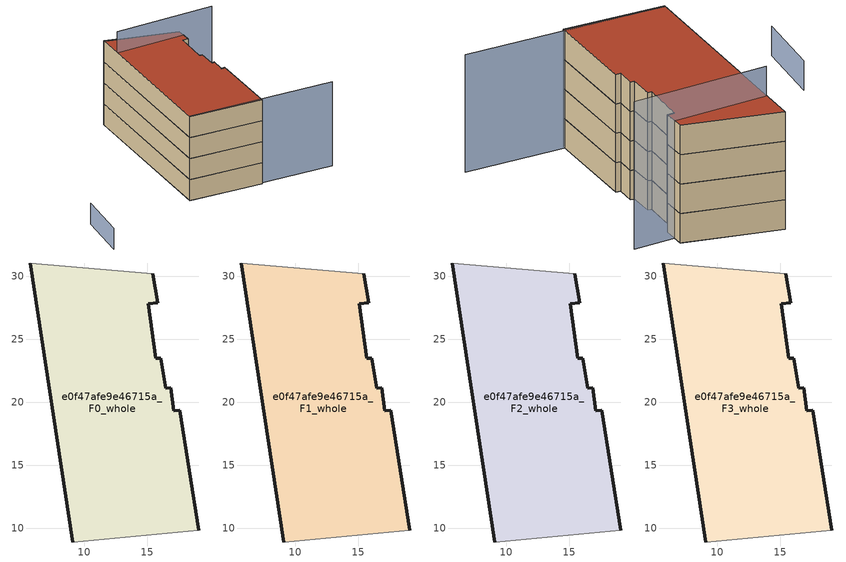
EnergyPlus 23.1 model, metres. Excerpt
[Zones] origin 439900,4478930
e0f47afe9e46715a_F0_whole
 floor ground (EU_floor_Construction): 19.09,9.83 17.57,19.37 17.1,19.3 16.84,21.16 16.47,21.11 16.06,23.5 15.66,23.49 15.09,27.83 15.83,27.92 15.42,30.2 5.7,31.07 9.05,8.89 z0
 wall outside (EU_wall_Construction): 9.05,8.89 5.7,31.07 / 15.42,30.2 15.83,27.92 15.09,27.83 15.66,23.49 16.06,23.5 16.47,21.11 16.84,21.16 17.1,19.3 17.57,19.37 19.09,9.83 z0:3
 wall adiabatic (EU_wall_Construction): 5.7,31.07 15.42,30.2 / 19.09,9.83 9.05,8.89 z0:3
e0f47afe9e46715a_F1_whole
 floor to e0f47afe9e46715a_F0_whole (EU_floor_Construction): 19.08,9.83 17.57,19.37 17.1,19.3 16.84,21.16 16.46,21.11 16.06,23.5 15.66,23.49 15.08,27.83 15.82,27.92 15.42,30.2 5.7,31.07 9.05,8.89 z3
 wall outside (EU_wall_Construction): 9.05,8.89 5.7,31.07 / 15.42,30.2 15.83,27.92 15.09,27.83 15.66,23.49 16.06,23.5 16.47,21.11 16.84,21.16 17.1,19.3 17.57,19.37 19.09,9.83 z3:6
 wall adiabatic (EU_wall_Construction): 5.7,31.07 15.42,30.2 / 19.09,9.83 9.05,8.89 z3:6
e0f47afe9e46715a_F2_whole
 floor to e0f47afe9e46715a_F1_whole (EU_floor_Construction): 19.08,9.83 17.57,19.37 17.1,19.3 16.84,21.16 16.46,21.11 16.06,23.5 15.66,23.49 15.08,27.83 15.82,27.92 15.42,30.2 5.7,31.07 9.05,8.89 z6
 wall outside (EU_wall_Construction): 9.05,8.89 5.7,31.07 / 15.42,30.2 15.83,27.92 15.09,27.83 15.66,23.49 16.06,23.5 16.47,21.11 16.84,21.16 17.1,19.3 17.57,19.37 19.09,9.83 z6:9
 wall adiabatic (EU_wall_Construction): 5.7,31.07 15.42,30.2 / 19.09,9.83 9.05,8.89 z6:9
e0f47afe9e46715a_F3_whole
 floor to e0f47afe9e46715a_F2_whole (EU_floor_Construction): 19.08,9.83 17.57,19.37 17.1,19.3 16.84,21.16 16.46,21.11 16.06,23.5 15.66,23.49 15.08,27.83 15.82,27.92 15.42,30.2 5.7,31.07 9.05,8.89 z9
 wall outside (EU_wall_Construction): 9.05,8.89 5.7,31.07 / 15.42,30.2 15.83,27.92 15.09,27.83 15.66,23.49 16.06,23.5 16.47,21.11 16.84,21.16 17.1,19.3 17.57,19.37 19.09,9.83 z9:12
 wall adiabatic (EU_wall_Construction): 5.7,31.07 15.42,30.2 / 19.09,9.83 9.05,8.89 z9:12
 roof outside (EU_roof_Construction): 15.42,30.2 15.83,27.92 15.09,27.83 15.66,23.49 16.06,23.5 16.47,21.11 16.84,21.16 17.1,19.3 17.57,19.37 19.09,9.83 9.05,8.89 5.7,31.07 z12
shading: 9.06,8.89 28.95,11.24 z0:12; -4.75,7.33 -4.24,0.31 z0:3; 19.64,29.84 6.26,27.65 z0:15
[Building]
EU S2 Campaign: North Axis=0; Terrain=City; Solar Distribution=FullExterior
[Site:Location]
Madrid: Latitude=40.5; Longitude=-3.5; Time Zone=1; Elevation=609
[SizingPeriod:WeatherFileDays]
AnnualSizingPeriod: Begin Month=1; Begin Day of Month=1; End Month=12; End Day of Month=31; Day of Week for Start Day=Monday; Use Weather File Daylight Saving Period=No; Use Weather File Rain and Snow Indicators=No
[MATERIAL]
EU_InternalMass_Material: Roughness=MediumRough; Thickness=0.1; Conductivity=1; Density=1800; Specific Heat=900; Thermal Absorptance=0.9; Solar Absorptance=0.7; Visible Absorptance=0.7
[MATERIAL:NOMASS] Roughness=MediumRough; Thermal Absorptance=0.9; Solar Absorptance=0.7; Visible Absorptance=0.7
Name | Thermal Resistance
EU_wall_NoMass | 0.609216
EU_roof_NoMass | 0.513268
EU_floor_NoMass | 0.568163
[CONSTRUCTION]
EU_wall_Construction: EU_wall_NoMass
EU_roof_Construction: EU_roof_NoMass
EU_floor_Construction: EU_floor_NoMass
EU_InternalMass_Construction: EU_InternalMass_Material
[ZONE] Type=1; Multiplier=1; Ceiling Height=autocalculate; Floor Area=autocalculate; Part of Total Floor Area=Yes
Name | Volume
e0f47afe9e46715a_F0_whole | 616.664
e0f47afe9e46715a_F1_whole; e0f47afe9e46715a_F2_whole; e0f47afe9e46715a_F3_whole | 616.665
[INTERNALMASS] Construction=EU_InternalMass_Construction; Surface Area=205.555
Name | Zone or ZoneList
e0f47afe9e46715a_F0_whole_EU_InternalMass | e0f47afe9e46715a_F0_whole
e0f47afe9e46715a_F1_whole_EU_InternalMass | e0f47afe9e46715a_F1_whole
e0f47afe9e46715a_F2_whole_EU_InternalMass | e0f47afe9e46715a_F2_whole
e0f47afe9e46715a_F3_whole_EU_InternalMass | e0f47afe9e46715a_F3_whole
[OTHEREQUIPMENT] Fuel Type=Electricity; Design Level Calculation Method=Watts/Area; Power per Zone Floor Area=1; Fraction Latent=0; Fraction Radiant=0; Fraction Lost=0; Carbon Dioxide Generation Rate=0; EndUse Subcategory=EU_Step8_InternalGains
Name | Zone or ZoneList or Space or SpaceList | Schedule
EU_Step8_InternalGain_e0f47afe9e46715a_F0_whole_f000 | e0f47afe9e46715a_F0_whole | EU_Step8_GainSchedule_e0f47afe9e46715a_F0_whole_f000
EU_Step8_InternalGain_e0f47afe9e46715a_F1_whole_f000 | e0f47afe9e46715a_F1_whole | EU_Step8_GainSchedule_e0f47afe9e46715a_F1_whole_f000
EU_Step8_InternalGain_e0f47afe9e46715a_F2_whole_f000 | e0f47afe9e46715a_F2_whole | EU_Step8_GainSchedule_e0f47afe9e46715a_F2_whole_f000
EU_Step8_InternalGain_e0f47afe9e46715a_F3_whole_f000 | e0f47afe9e46715a_F3_whole | EU_Step8_GainSchedule_e0f47afe9e46715a_F3_whole_f000
[ZONEVENTILATION:DESIGNFLOWRATE] Schedule=EU_AlwaysOn; Design Flow Rate Calculation Method=AirChanges/Hour; Air Changes per Hour=0.752966; Ventilation Type=Natural; Fan Pressure Rise=0; Fan Total Efficiency=1; Constant Term Coefficient=1; Temperature Term Coefficient=0; Velocity Term Coefficient=0; Velocity Squared Term Coefficient=0; Minimum Indoor Temperature=-100; Maximum Indoor Temperature=100; Delta Temperature=-100; Minimum Outdoor Temperature=-100; Maximum Outdoor Temperature=100; Maximum Wind Speed=40
Name | Zone or ZoneList or Space or SpaceList
EU_ConstantAir_e0f47afe9e46715a_F0_whole | e0f47afe9e46715a_F0_whole
EU_ConstantAir_e0f47afe9e46715a_F1_whole | e0f47afe9e46715a_F1_whole
EU_ConstantAir_e0f47afe9e46715a_F2_whole | e0f47afe9e46715a_F2_whole
EU_ConstantAir_e0f47afe9e46715a_F3_whole | e0f47afe9e46715a_F3_whole
[HVACTEMPLATE:THERMOSTAT] Constant Heating Setpoint=20; Constant Cooling Setpoint=50
EU_HeatOnly_e0f47afe9e46715a_F0_whole; EU_HeatOnly_e0f47afe9e46715a_F1_whole; EU_HeatOnly_e0f47afe9e46715a_F2_whole; EU_HeatOnly_e0f47afe9e46715a_F3_whole
[HVACTEMPLATE:ZONE:IDEALLOADSAIRSYSTEM] System Availability Schedule=EU_AlwaysOn; Maximum Heating Supply Air Temperature=50; Minimum Cooling Supply Air Temperature=13; Maximum Heating Supply Air Humidity Ratio=0.0156; Minimum Cooling Supply Air Humidity Ratio=0.0077; Heating Limit=NoLimit; Cooling Limit=NoLimit; Heating Availability Schedule=EU_AlwaysOn; Cooling Availability Schedule=EU_CoolingOff; Dehumidification Control Type=ConstantSensibleHeatRatio; Cooling Sensible Heat Ratio=0.7; Dehumidification Setpoint=60; Humidification Control Type=None; Humidification Setpoint=30; Outdoor Air Method=None; Outdoor Air Flow Rate per Person=0.00944; Outdoor Air Flow Rate per Zone Floor Area=0; Outdoor Air Flow Rate per Zone=0; Demand Controlled Ventilation Type=None; Outdoor Air Economizer Type=NoEconomizer; Heat Recovery Type=None; Sensible Heat Recovery Effectiveness=0.7; Latent Heat Recovery Effectiveness=0.65
Name | Template Thermostat
e0f47afe9e46715a_F0_whole | EU_HeatOnly_e0f47afe9e46715a_F0_whole
e0f47afe9e46715a_F1_whole | EU_HeatOnly_e0f47afe9e46715a_F1_whole
e0f47afe9e46715a_F2_whole | EU_HeatOnly_e0f47afe9e46715a_F2_whole
e0f47afe9e46715a_F3_whole | EU_HeatOnly_e0f47afe9e46715a_F3_whole
[SIZING:ZONE] Zone Cooling Design Supply Air Temperature Input Method=SupplyAirTemperature; Zone Cooling Design Supply Air Temperature=13; Zone Heating Design Supply Air Temperature Input Method=SupplyAirTemperature; Zone Heating Design Supply Air Temperature=50; Zone Cooling Design Supply Air Humidity Ratio=0.008; Zone Heating Design Supply Air Humidity Ratio=0.008; Cooling Design Air Flow Method=DesignDay; Cooling Design Air Flow Rate=0; Cooling Minimum Air Flow per Zone Floor Area=0.000762; Cooling Minimum Air Flow=0; Cooling Minimum Air Flow Fraction=0.2; Heating Design Air Flow Method=DesignDay; Heating Design Air Flow Rate=0; Heating Maximum Air Flow per Zone Floor Area=0.002032; Heating Maximum Air Flow=0.141576; Heating Maximum Air Flow Fraction=0.3; Account for Dedicated Outdoor Air System=No; Dedicated Outdoor Air System Control Strategy=NeutralSupplyAir; Dedicated Outdoor Air Low Setpoint Temperature for Design=autosize; Dedicated Outdoor Air High Setpoint Temperature for Design=autosize; Zone Load Sizing Method=Sensible Load Only No Latent Load; Zone Latent Cooling Design Supply Air Humidity Ratio Input Method=HumidityRatioDifference; Zone Cooling Design Supply Air Humidity Ratio Difference=0.005; Zone Latent Heating Design Supply Air Humidity Ratio Input Method=HumidityRatioDifference; Zone Humidification Design Supply Air Humidity Ratio Difference=0.005
e0f47afe9e46715a_F0_whole; e0f47afe9e46715a_F1_whole; e0f47afe9e46715a_F2_whole; e0f47afe9e46715a_F3_whole
[SCHEDULE:CONSTANT]
Name | Hourly Value
EU_AlwaysOn | 1
EU_CoolingOff | 0
[SCHEDULE:FILE] Column Number=1; Rows to Skip at Top=0; Number of Hours of Data=8760; Column Separator=Comma; Interpolate to Timestep=No; Minutes per Item=60; Adjust Schedule for Daylight Savings=Yes
Name | File
EU_Step8_GainSchedule_e0f47afe9e46715a_F0_whole_f000 | ../../schedules/e0f47afe9e46715a/e0f47afe9e46715a_F0_whole_f000_gain.csv
EU_Step8_GainSchedule_e0f47afe9e46715a_F1_whole_f000 | ../../schedules/e0f47afe9e46715a/e0f47afe9e46715a_F1_whole_f000_gain.csv
EU_Step8_GainSchedule_e0f47afe9e46715a_F2_whole_f000 | ../../schedules/e0f47afe9e46715a/e0f47afe9e46715a_F2_whole_f000_gain.csv
EU_Step8_GainSchedule_e0f47afe9e46715a_F3_whole_f000 | ../../schedules/e0f47afe9e46715a/e0f47afe9e46715a_F3_whole_f000_gain.csv
